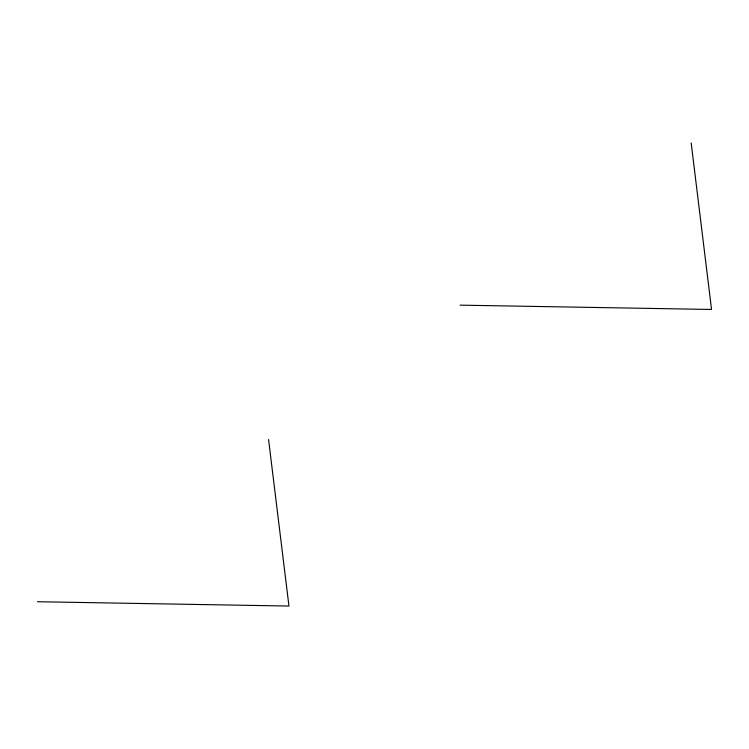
<?xml version="1.0" encoding="UTF-8"?>
<svg xmlns="http://www.w3.org/2000/svg" width="749" height="749" viewBox="0 0 749 749"><rect width="100%" height="100%" fill="white"/><g stroke="black" fill="none" stroke-linecap="round" stroke-linejoin="round"><path stroke-width="1.12" d="M460.045 305.152L711.55 309.468L691.177 142.956M37.45 601.728L288.955 606.044L268.573 439.532"/></g></svg>
